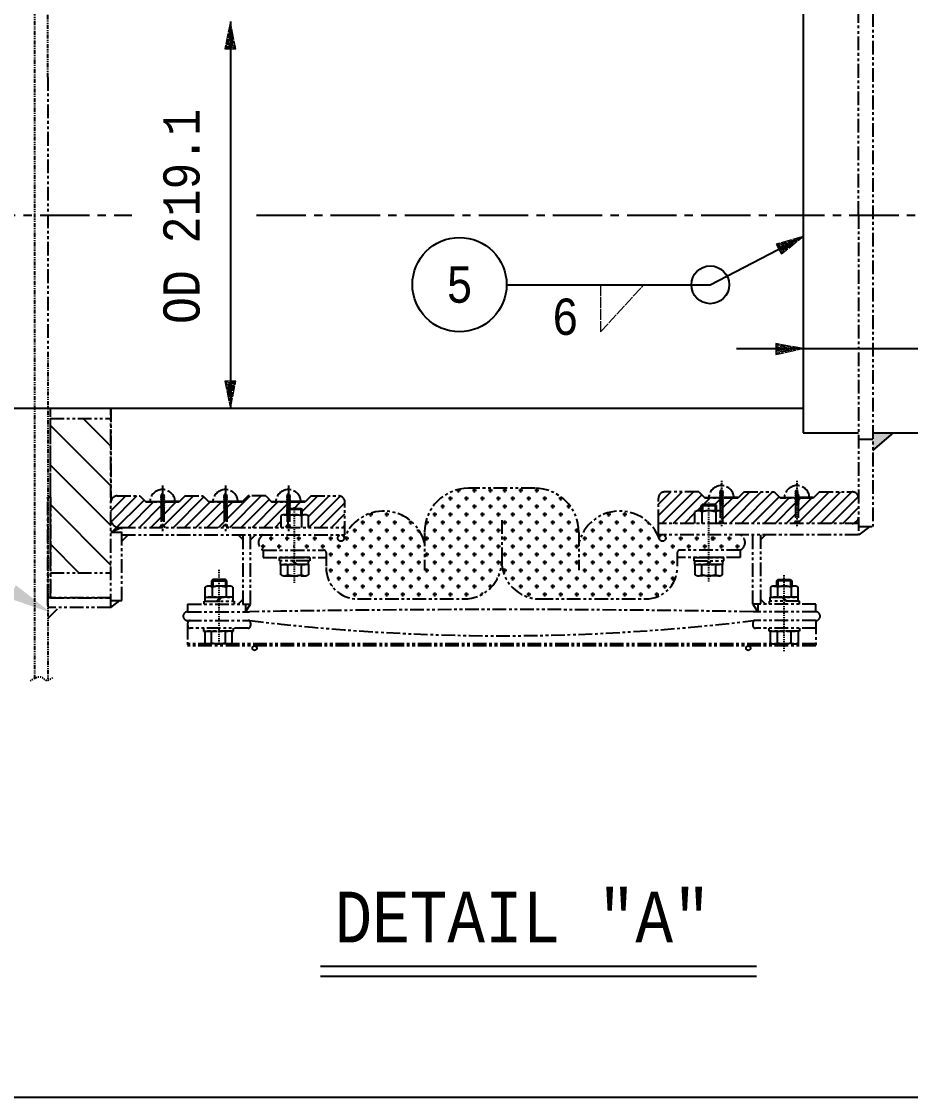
# Model space of a CAD drawing. Header units: inches. Extents: x 1128 to 1969, y -3 to 591.
# Drawn here: x 1489.1 to 1570.1, y 101.1 to 199.1 of the extents above; entities that cross this region are included whole.
import ezdxf
from ezdxf.enums import TextEntityAlignment as Align

# ---------------------------------------------------------------- set-up
doc = ezdxf.new("R2010")
doc.units = ezdxf.units.IN
doc.header["$MEASUREMENT"] = 0
for name, pattern in [('CENTER', [2, 1.25, -0.25, 0.25, -0.25]), ('CENTER2', [1.125, 0.75, -0.125, 0.125, -0.125]), ('PHANTOM', [2.5, 1.25, -0.25, 0.25, -0.25, 0.25, -0.25]), ('Solid', [1, 1, 0])]:
    doc.linetypes.add(name, pattern=pattern)
for name, color, linetype in [('1', 7, 'Continuous'), ('2', 2, 'Continuous'), ('6', 6, 'PHANTOM'), ('DIM-LINES', 7, 'Continuous'), ('ISO-TEXT', 7, 'Continuous')]:
    doc.layers.add(name, color=color, linetype=linetype)
doc.layers.add('dimension', color=2, linetype='Solid', lineweight=13)
doc.layers.add('weldDimension', color=2, linetype='Solid', lineweight=13)
doc.styles.add('fixedText', font='MONOTXT8.shx', dxfattribs={"width": 0.85})
doc.styles.add('MONOTXT', font='MONOTXT.shx', dxfattribs={"width": 0.8})
pattern_1 = [(225, (-5243.67345, -5102.6486), (0.514838083, -0.514838083), [])]
pattern_2 = [(225, (-5240.3483, -5102.2824), (0.514838083, -0.514838083), [])]

msp = doc.modelspace()

# ---------------------------------------------------------------- hatches: boundary and pattern name
at = {"layer": '2'}
h = msp.add_hatch(color=1, dxfattribs=at)
h.dxf.hatch_style = 1
h.paths.add_polyline_path([(1568.565, 161.614), (1566.667, 161.614), (1566.667, 160.003)])
at = {"layer": '6', "transparency": 33554687}
h = msp.add_hatch(dxfattribs=at)
h.set_pattern_fill('ANSI31', color=256, scale=0.22932, angle=180)
h.set_pattern_definition(pattern_1)
h.paths.add_polyline_path([(1513.324, 154.766), (1513.295, 154.766), (1513.295, 154.945), (1513.295, 155.124), (1513.296, 155.309), (1511.948, 155.309), (1511.374, 155.882), (1509.769, 155.882), (1509.196, 155.309), (1507.813, 155.303), (1507.813, 155.124), (1507.813, 154.945), (1507.82, 154.766), (1507.82, 153.195), (1507.955, 153.016), (1512.753, 153.016), (1512.753, 154.065, -0.151165), (1513.067, 154.162), (1513.323, 154.162), (1513.323, 154.64)])
h.paths.add_polyline_path([(1507.455, 153.016), (1507.591, 153.195), (1507.562, 154.766), (1507.562, 154.945), (1507.562, 155.124), (1507.563, 155.309), (1506.215, 155.309), (1505.641, 155.882), (1504.036, 155.882), (1503.463, 155.309), (1502.08, 155.303), (1502.08, 155.124), (1502.08, 154.945), (1502.087, 154.766), (1502.087, 153.195), (1502.222, 153.016)])
h.paths.add_polyline_path([(1501.722, 153.016), (1501.858, 153.195), (1501.829, 154.766), (1501.829, 154.945), (1501.829, 155.124), (1501.83, 155.309), (1500.482, 155.309), (1499.908, 155.882), (1497.844, 155.882, 0.414214), (1497.271, 155.309), (1497.271, 153.589), (1497.271, 152.557), (1497.959, 153.016), (1501.722, 153.016)])
h = msp.add_hatch(dxfattribs=at)
h.set_pattern_fill('ANSI31', color=256, scale=0.22932, angle=180)
h.set_pattern_definition(pattern_1)
h.paths.add_polyline_path([(1514.929, 155.309), (1513.58, 155.309), (1513.546, 155.303), (1513.582, 155.124), (1513.546, 155.124), (1513.582, 154.945), (1513.546, 154.945), (1513.553, 154.748), (1514.011, 154.748), (1514.59, 154.748), (1514.699, 154.64), (1514.699, 154.162), (1514.954, 154.162, -0.151165), (1515.268, 154.065), (1515.268, 153.016), (1518.598, 153.016), (1518.598, 155.309, 0.414214), (1518.025, 155.882), (1515.502, 155.882)])
h = msp.add_hatch(dxfattribs=at)
h.set_pattern_fill('CROSS', color=256, scale=0.11466, angle=90)
h.set_pattern_definition([(90, (-5194.2412, -5926.2896), (-0.728091, 0.728091), [0.3640455, -1.0921365]), (180, (-5194.05916, -5926.1076), (-0.728091, -0.728091), [0.3640455, -1.0921365])])
h.paths.add_polyline_path([(1514.011, 152.328), (1518.226, 152.328, 1), (1518.226, 151.755, 0.327092), (1518.499, 151.955, -0.737859), (1525.849, 151.602), (1525.849, 152.566, -0.414214), (1529.862, 156.58), (1532.874, 156.58), (1532.874, 149.943, -0.414214), (1529.434, 146.503), (1519.744, 146.503, -0.414214), (1516.877, 149.37), (1516.877, 150.264), (1516.877, 150.723, 0.414214), (1516.648, 150.952), (1514.011, 150.952)])
h = msp.add_hatch(dxfattribs=at)
h.set_pattern_fill('CROSS', color=256, scale=0.11466, angle=90)
h.set_pattern_definition([(90, (-5191.48935, -5926.2896), (-0.728091, 0.728091), [0.3640455, -1.0921365]), (180, (-5191.3073, -5926.1076), (-0.728091, -0.728091), [0.3640455, -1.0921365])])
h.paths.add_polyline_path([(1552.311, 152.328), (1547.522, 152.328, -1), (1547.522, 151.755, -0.327092), (1547.249, 151.955, 0.737859), (1539.899, 151.602), (1539.899, 152.566, 0.414214), (1535.886, 156.58), (1532.874, 156.58), (1532.874, 149.943, 0.414214), (1536.314, 146.503), (1546.004, 146.503, 0.414214), (1548.871, 149.37), (1548.871, 150.264), (1548.871, 150.723, -0.414214), (1549.1, 150.952), (1552.311, 150.952)])
h = msp.add_hatch(dxfattribs=at)
h.set_pattern_fill('ANSI31', color=256, scale=0.22932, angle=180)
h.set_pattern_definition(pattern_2)
h.paths.add_polyline_path([(1561.251, 155.675), (1559.868, 155.669), (1559.868, 155.49), (1559.868, 155.311), (1559.876, 155.132), (1559.876, 153.562), (1560.011, 153.382), (1564.806, 153.382, 0.414214), (1565.379, 153.955), (1565.379, 155.675, 0.414214), (1564.806, 156.249), (1561.825, 156.249)])
h.paths.add_polyline_path([(1552.317, 155.115), (1552.425, 155.006), (1552.425, 154.529), (1552.681, 154.529, -0.03956), (1552.768, 154.522), (1552.74, 155.132), (1552.74, 155.311), (1552.74, 155.49), (1552.741, 155.675), (1551.392, 155.675), (1550.819, 156.249), (1547.723, 156.249, 0.414214), (1547.15, 155.675), (1547.15, 153.382), (1550.479, 153.382), (1550.479, 154.431, -0.151165), (1550.794, 154.529), (1551.049, 154.529), (1551.049, 155.006), (1551.158, 155.115), (1551.737, 155.115)])
h = msp.add_hatch(dxfattribs=at)
h.set_pattern_fill('ANSI31', color=256, scale=0.22932, angle=180)
h.set_pattern_definition(pattern_2)
h.paths.add_polyline_path([(1559.511, 153.382), (1559.646, 153.562), (1559.646, 155.132), (1559.618, 155.132), (1559.653, 155.311), (1559.618, 155.311), (1559.653, 155.49), (1559.618, 155.49), (1559.653, 155.669), (1559.619, 155.675), (1558.27, 155.675), (1557.697, 156.249), (1554.947, 156.249), (1554.374, 155.675), (1553.026, 155.669), (1552.99, 155.669), (1553.026, 155.49), (1552.99, 155.49), (1553.026, 155.311), (1552.99, 155.311), (1553.026, 155.132), (1552.998, 155.132), (1552.998, 153.562), (1553.133, 153.382)])
at = {"layer": '6'}
h = msp.add_hatch(dxfattribs=at)
h.set_pattern_fill('CROSS', color=256, scale=0.11466, angle=90)
h.set_pattern_definition([(90, (-5196.7629, -5926.2896), (-0.728091, 0.728091), [0.3640455, -1.0921365]), (180, (-5196.58085, -5926.1076), (-0.728091, -0.728091), [0.3640455, -1.0921365])])
h.paths.add_polyline_path([(1511.147, 152.328, 0.639523), (1511.147, 150.952), (1514.012, 150.952), (1514.012, 152.328)])
h = msp.add_hatch(dxfattribs=at)
h.set_pattern_fill('CROSS', color=256, scale=0.11466, angle=90)
h.set_pattern_definition([(90, (-5192.8644, -5926.2896), (-0.728091, 0.728091), [0.3640455, -1.0921365]), (180, (-5192.6824, -5926.1076), (-0.728091, -0.728091), [0.3640455, -1.0921365])])
h.paths.add_polyline_path([(1554.601, 152.328, -0.639523), (1554.601, 150.952), (1551.736, 150.952), (1551.736, 152.328)])

# ---------------------------------------------------------------- linework, layer by layer
at = {"layer": '1', "color": 1, "linetype": 'CENTER2', "ltscale": 6}
for p, q in [((1450.317, 181.452), (1499.181, 181.452)), ((1510.539, 181.452), (1623.147, 181.452))]:
    msp.add_line(p, q, dxfattribs=at)
at = {"layer": '2', "color": 4}
for p, q in [((1508.156, 199.068), (1508.156, 163.836)), ((1554.254, 169.296), (1586.201, 169.296))]:
    msp.add_line(p, q, dxfattribs=at)
at = {"layer": '2'}
msp.add_line((1533.366, 175.1), (1551.875, 175.1), dxfattribs=at)
at = {"layer": '2', "color": 1}
msp.add_line((1566.667, 160.003), (1568.565, 161.614), dxfattribs=at)
at = {"layer": '2', "color": 2}
for p, q in [((1516.357, 113.087), (1556.074, 113.087)), ((1516.357, 112.152), (1556.074, 112.152))]:
    msp.add_line(p, q, dxfattribs=at)
msp.add_lwpolyline([(1414.221, 258.455), (1761.519, 258.455), (1761.519, 101.119), (1414.221, 101.119)], close=True, dxfattribs=at)
at = {"layer": '2', "color": 4}
msp.add_circle((1529.028, 175.119), 4.29, dxfattribs=at)
at = {"layer": '2', "color": 2}
msp.add_circle((1551.875, 175.1), 1.719, dxfattribs=at)
at = {"layer": '6', "linetype": 'PHANTOM', "ltscale": 0.3}
for p, q in [((1490.302, 223.601), (1490.302, 139.244)), ((1491.538, 194.013), (1491.538, 223.829)), ((1491.538, 168.891), (1491.538, 139.074))]:
    msp.add_line(p, q, dxfattribs=at)
at = {"layer": '6'}
for p, q in [((1565.379, 181.452), (1565.379, 210.575)), ((1566.667, 209.822), (1566.667, 153.11)), ((1491.538, 194.013), (1491.538, 168.891)), ((1565.379, 181.452), (1565.379, 152.328)), ((1491.767, 150.723), (1491.767, 163.836)), ((1491.767, 146.595), (1491.767, 163.836)), ((1497.271, 163.836), (1497.271, 155.309)), ((1497.271, 150.723), (1497.271, 163.836)), ((1491.767, 162.916), (1497.271, 162.916)), ((1566.667, 161.005), (1565.379, 161.005)), ((1491.767, 155.768), (1491.538, 155.768)), ((1491.538, 146.595), (1491.538, 155.768)), ((1491.767, 155.768), (1491.767, 146.595)), ((1497.844, 155.882), (1499.908, 155.882)), ((1499.908, 155.882), (1500.482, 155.309)), ((1501.865, 156.02), (1501.829, 155.841)), ((1501.829, 155.841), (1502.116, 155.841)), ((1501.865, 155.841), (1501.829, 155.662)), ((1502.08, 156.02), (1501.865, 156.02)), ((1502.08, 155.841), (1501.865, 155.841)), ((1502.08, 156.02), (1502.116, 155.841)), ((1502.08, 155.841), (1502.116, 155.662)), ((1504.036, 155.882), (1503.463, 155.309)), ((1504.036, 155.882), (1505.641, 155.882)), ((1505.641, 155.882), (1506.215, 155.309)), ((1507.598, 156.02), (1507.562, 155.841)), ((1507.562, 155.841), (1507.849, 155.841)), ((1507.598, 155.841), (1507.562, 155.662)), ((1507.813, 156.02), (1507.598, 156.02)), ((1507.813, 155.841), (1507.598, 155.841)), ((1507.813, 156.02), (1507.849, 155.841)), ((1507.813, 155.841), (1507.849, 155.662)), ((1509.769, 155.882), (1509.196, 155.309)), ((1511.374, 155.882), (1509.769, 155.882)), ((1511.374, 155.882), (1511.948, 155.309)), ((1513.331, 156.02), (1513.295, 155.841)), ((1513.295, 155.841), (1513.582, 155.841)), ((1513.331, 155.841), (1513.295, 155.662)), ((1513.546, 156.02), (1513.331, 156.02)), ((1513.546, 155.841), (1513.331, 155.841)), ((1513.546, 156.02), (1513.582, 155.841)), ((1513.546, 155.841), (1513.582, 155.662)), ((1515.502, 155.882), (1514.929, 155.309)), ((1515.502, 155.882), (1518.025, 155.882)), ((1535.886, 156.58), (1529.862, 156.58)), ((1550.819, 156.249), (1547.723, 156.249)), ((1550.819, 156.249), (1551.392, 155.675)), ((1552.775, 156.386), (1552.74, 156.207)), ((1552.74, 156.207), (1553.026, 156.207)), ((1552.775, 156.207), (1552.74, 156.028)), ((1552.74, 156.028), (1553.026, 156.028)), ((1552.775, 156.028), (1552.74, 155.849)), ((1552.74, 155.849), (1553.026, 155.849)), ((1552.775, 155.849), (1552.74, 155.669)), ((1552.99, 156.386), (1552.775, 156.386)), ((1552.99, 156.207), (1552.775, 156.207)), ((1552.99, 156.028), (1552.775, 156.028)), ((1552.99, 155.849), (1552.775, 155.849)), ((1552.99, 156.386), (1553.026, 156.207)), ((1552.99, 156.207), (1553.026, 156.028)), ((1552.99, 156.028), (1553.026, 155.849)), ((1552.99, 155.849), (1553.026, 155.669)), ((1554.947, 156.249), (1554.374, 155.675)), ((1554.945, 156.249), (1557.697, 156.249)), ((1557.697, 156.249), (1558.27, 155.675)), ((1559.653, 156.386), (1559.618, 156.207)), ((1559.618, 156.207), (1559.904, 156.207)), ((1559.653, 156.207), (1559.618, 156.028)), ((1559.618, 156.028), (1559.904, 156.028)), ((1559.653, 156.028), (1559.618, 155.849)), ((1559.618, 155.849), (1559.904, 155.849)), ((1559.653, 155.849), (1559.618, 155.669)), ((1559.868, 156.386), (1559.653, 156.386)), ((1559.868, 156.207), (1559.653, 156.207)), ((1559.868, 156.028), (1559.653, 156.028)), ((1559.868, 155.849), (1559.653, 155.849)), ((1559.868, 156.028), (1559.904, 155.849)), ((1559.868, 156.02), (1559.904, 155.841)), ((1559.868, 155.849), (1559.904, 155.669)), ((1559.868, 155.841), (1559.904, 155.662)), ((1561.825, 156.249), (1561.251, 155.675)), ((1561.825, 156.249), (1564.806, 156.249)), ((1497.271, 145.714), (1497.271, 155.309)), ((1500.482, 155.366), (1500.482, 155.309)), ((1500.482, 155.366), (1501.972, 155.366)), ((1503.463, 155.309), (1500.482, 155.309)), ((1501.829, 155.662), (1502.116, 155.662)), ((1501.865, 155.662), (1501.829, 155.482)), ((1501.829, 155.482), (1502.116, 155.482)), ((1501.865, 155.482), (1501.829, 155.303)), ((1501.829, 155.303), (1502.116, 155.303)), ((1501.865, 155.303), (1501.829, 155.124)), ((1501.829, 155.124), (1502.116, 155.124)), ((1501.865, 155.124), (1501.829, 154.945)), ((1501.829, 154.945), (1502.116, 154.945)), ((1501.865, 154.945), (1501.829, 154.766)), ((1501.829, 154.766), (1502.116, 154.766)), ((1501.858, 154.766), (1501.858, 153.195)), ((1502.08, 155.662), (1501.865, 155.662)), ((1502.08, 155.482), (1501.865, 155.482)), ((1502.08, 155.303), (1501.865, 155.303)), ((1502.08, 155.124), (1501.865, 155.124)), ((1502.08, 154.945), (1501.865, 154.945)), ((1503.463, 155.366), (1501.972, 155.366)), ((1502.08, 155.662), (1502.116, 155.482)), ((1502.08, 155.482), (1502.116, 155.303)), ((1502.08, 155.303), (1502.116, 155.124)), ((1502.08, 155.124), (1502.116, 154.945)), ((1502.08, 154.945), (1502.116, 154.766)), ((1502.087, 154.766), (1502.087, 153.195)), ((1503.463, 155.366), (1503.463, 155.309)), ((1506.215, 155.366), (1506.215, 155.309)), ((1506.215, 155.366), (1507.705, 155.366)), ((1509.196, 155.309), (1506.215, 155.309)), ((1507.562, 155.662), (1507.849, 155.662)), ((1507.598, 155.662), (1507.562, 155.482)), ((1507.562, 155.482), (1507.849, 155.482)), ((1507.598, 155.482), (1507.562, 155.303)), ((1507.562, 155.303), (1507.849, 155.303)), ((1507.598, 155.303), (1507.562, 155.124)), ((1507.562, 155.124), (1507.849, 155.124)), ((1507.598, 155.124), (1507.562, 154.945)), ((1507.562, 154.945), (1507.849, 154.945)), ((1507.598, 154.945), (1507.562, 154.766)), ((1507.562, 154.766), (1507.849, 154.766)), ((1507.591, 154.766), (1507.591, 153.195)), ((1507.813, 155.662), (1507.598, 155.662)), ((1507.813, 155.482), (1507.598, 155.482)), ((1507.813, 155.303), (1507.598, 155.303)), ((1507.813, 155.124), (1507.598, 155.124)), ((1507.813, 154.945), (1507.598, 154.945)), ((1509.196, 155.366), (1507.705, 155.366)), ((1507.813, 155.662), (1507.849, 155.482)), ((1507.813, 155.482), (1507.849, 155.303)), ((1507.813, 155.303), (1507.849, 155.124)), ((1507.813, 155.124), (1507.849, 154.945)), ((1507.813, 154.945), (1507.849, 154.766)), ((1507.82, 154.766), (1507.82, 153.195)), ((1509.196, 155.366), (1509.196, 155.309)), ((1511.948, 155.366), (1511.948, 155.309)), ((1511.948, 155.366), (1513.438, 155.366)), ((1514.929, 155.309), (1511.948, 155.309)), ((1513.295, 155.662), (1513.582, 155.662)), ((1513.331, 155.662), (1513.295, 155.482)), ((1513.295, 155.482), (1513.582, 155.482)), ((1513.331, 155.482), (1513.295, 155.303)), ((1513.295, 155.303), (1513.582, 155.303)), ((1513.331, 155.303), (1513.295, 155.124)), ((1513.295, 155.124), (1513.582, 155.124)), ((1513.331, 155.124), (1513.295, 154.945)), ((1513.295, 154.945), (1513.582, 154.945)), ((1513.331, 154.945), (1513.295, 154.766)), ((1513.295, 154.766), (1513.582, 154.766)), ((1513.324, 154.766), (1513.324, 153.195)), ((1513.546, 155.662), (1513.331, 155.662)), ((1513.546, 155.482), (1513.331, 155.482)), ((1513.546, 155.303), (1513.331, 155.303)), ((1513.546, 155.124), (1513.331, 155.124)), ((1513.546, 154.945), (1513.331, 154.945)), ((1514.929, 155.366), (1513.438, 155.366)), ((1513.546, 155.662), (1513.582, 155.482)), ((1513.546, 155.482), (1513.582, 155.303)), ((1513.546, 155.303), (1513.582, 155.124)), ((1513.546, 155.124), (1513.582, 154.945)), ((1513.546, 154.945), (1513.582, 154.766)), ((1513.553, 154.766), (1513.553, 153.195)), ((1514.929, 155.366), (1514.929, 155.309)), ((1518.598, 152.328), (1518.598, 155.309)), ((1547.15, 153.382), (1547.15, 155.675)), ((1551.158, 155.115), (1551.049, 155.006)), ((1551.049, 155.006), (1552.425, 155.006)), ((1551.049, 154.529), (1551.049, 155.006)), ((1552.317, 155.115), (1551.158, 155.115)), ((1551.158, 155.115), (1551.158, 154.529)), ((1551.392, 155.733), (1551.392, 155.675)), ((1551.392, 155.733), (1552.883, 155.733)), ((1554.374, 155.675), (1551.392, 155.675)), ((1552.317, 155.115), (1552.317, 154.529)), ((1552.425, 155.006), (1552.317, 155.115)), ((1552.425, 154.529), (1552.425, 155.006)), ((1552.74, 155.669), (1553.026, 155.669)), ((1552.775, 155.669), (1552.74, 155.49)), ((1552.74, 155.49), (1553.026, 155.49)), ((1552.775, 155.49), (1552.74, 155.311)), ((1552.74, 155.311), (1553.026, 155.311)), ((1552.775, 155.311), (1552.74, 155.132)), ((1552.74, 155.132), (1553.026, 155.132)), ((1552.768, 155.132), (1552.768, 153.562)), ((1552.99, 155.669), (1552.775, 155.669)), ((1552.99, 155.49), (1552.775, 155.49)), ((1552.99, 155.311), (1552.775, 155.311)), ((1554.374, 155.733), (1552.883, 155.733)), ((1552.99, 155.669), (1553.026, 155.49)), ((1552.99, 155.49), (1553.026, 155.311)), ((1552.99, 155.311), (1553.026, 155.132)), ((1552.998, 155.132), (1552.998, 153.562)), ((1554.374, 155.733), (1554.374, 155.675)), ((1558.27, 155.733), (1558.27, 155.675)), ((1558.27, 155.733), (1559.761, 155.733)), ((1561.251, 155.675), (1558.27, 155.675)), ((1559.618, 155.669), (1559.904, 155.669)), ((1559.653, 155.669), (1559.618, 155.49)), ((1559.618, 155.49), (1559.904, 155.49)), ((1559.653, 155.49), (1559.618, 155.311)), ((1559.618, 155.311), (1559.904, 155.311)), ((1559.653, 155.311), (1559.618, 155.132)), ((1559.618, 155.132), (1559.904, 155.132)), ((1559.646, 155.132), (1559.646, 153.562)), ((1559.868, 155.669), (1559.653, 155.669)), ((1559.868, 155.49), (1559.653, 155.49)), ((1559.868, 155.311), (1559.653, 155.311)), ((1561.251, 155.733), (1559.761, 155.733)), ((1559.868, 155.669), (1559.904, 155.49)), ((1559.868, 155.49), (1559.904, 155.311)), ((1559.868, 155.311), (1559.904, 155.132)), ((1559.876, 155.132), (1559.876, 153.562)), ((1561.251, 155.733), (1561.251, 155.675)), ((1512.753, 154.065), (1512.753, 153.016)), ((1513.067, 154.162), (1514.954, 154.162)), ((1513.323, 154.64), (1513.431, 154.748)), ((1514.699, 154.64), (1513.323, 154.64)), ((1513.323, 154.162), (1513.323, 154.64)), ((1513.382, 154.065), (1513.382, 153.016)), ((1513.431, 154.748), (1514.59, 154.748)), ((1513.431, 154.748), (1513.431, 154.162)), ((1514.59, 154.748), (1514.59, 154.162)), ((1514.59, 154.748), (1514.699, 154.64)), ((1514.639, 154.065), (1514.639, 153.016)), ((1514.699, 154.162), (1514.699, 154.64)), ((1515.268, 153.016), (1515.268, 154.065)), ((1550.479, 153.382), (1550.479, 154.431)), ((1552.681, 154.529), (1550.794, 154.529)), ((1551.108, 154.431), (1551.108, 153.382)), ((1552.366, 154.431), (1552.366, 153.382)), ((1552.995, 154.431), (1552.995, 153.382)), ((1498.277, 153.016), (1497.271, 152.557)), ((1498.277, 153.016), (1518.598, 153.016)), ((1498.277, 146.366), (1498.277, 153.016)), ((1501.858, 153.195), (1501.722, 153.016)), ((1501.858, 153.195), (1501.722, 153.016)), ((1502.087, 153.195), (1501.858, 153.195)), ((1502.087, 153.195), (1501.858, 153.195)), ((1502.087, 153.195), (1502.222, 153.016)), ((1502.087, 153.195), (1502.222, 153.016)), ((1507.591, 153.195), (1507.455, 153.016)), ((1507.591, 153.195), (1507.455, 153.016)), ((1507.82, 153.195), (1507.591, 153.195)), ((1507.82, 153.195), (1507.591, 153.195)), ((1507.82, 153.195), (1507.955, 153.016)), ((1507.82, 153.195), (1507.955, 153.016)), ((1513.324, 153.195), (1513.188, 153.016)), ((1513.324, 153.195), (1513.188, 153.016)), ((1513.553, 153.195), (1513.324, 153.195)), ((1513.553, 153.195), (1513.324, 153.195)), ((1513.553, 153.195), (1513.688, 153.016)), ((1513.553, 153.195), (1513.688, 153.016)), ((1532.874, 153.673), (1532.874, 149.943)), ((1565.379, 153.382), (1547.15, 153.382)), ((1547.15, 152.328), (1547.15, 153.382)), ((1552.768, 153.562), (1552.633, 153.382)), ((1552.998, 153.562), (1552.768, 153.562)), ((1552.998, 153.562), (1553.133, 153.382)), ((1559.646, 153.562), (1559.511, 153.382)), ((1559.876, 153.562), (1559.646, 153.562)), ((1559.876, 153.562), (1560.011, 153.382)), ((1565.379, 153.11), (1566.667, 153.11)), ((1566.406, 153.11), (1565.379, 152.328)), ((1498.277, 152.557), (1497.271, 152.557)), ((1498.277, 152.328), (1518.598, 152.328)), ((1498.277, 151.757), (1498.848, 152.328)), ((1509.31, 151.869), (1508.852, 152.328)), ((1509.31, 146.022), (1509.31, 152.328)), ((1509.998, 146.022), (1509.998, 152.328)), ((1509.998, 151.869), (1510.457, 152.328)), ((1509.998, 151.869), (1510.457, 152.328)), ((1510, 151.869), (1510.459, 152.328)), ((1525.849, 152.566), (1525.849, 149.115)), ((1539.899, 152.566), (1539.899, 149.115)), ((1565.379, 152.328), (1547.15, 152.328)), ((1555.748, 146.022), (1555.748, 152.328)), ((1556.436, 152.328), (1556.436, 146.022)), ((1556.436, 151.869), (1556.894, 152.328)), ((1511.147, 150.952), (1516.648, 150.952)), ((1511.147, 150.952), (1511.147, 150.264)), ((1554.601, 150.952), (1549.1, 150.952)), ((1554.601, 150.952), (1554.601, 150.264)), ((1511.147, 150.264), (1516.877, 150.264)), ((1512.635, 150.264), (1515.387, 150.264)), ((1515.387, 150.264), (1512.635, 150.264)), ((1512.635, 149.977), (1512.635, 150.264)), ((1515.387, 149.977), (1512.635, 149.977)), ((1512.733, 149.633), (1512.733, 149.977)), ((1514.091, 149.664), (1513.806, 149.949)), ((1514.217, 149.664), (1513.932, 149.949)), ((1515.288, 149.633), (1515.288, 149.977)), ((1515.387, 150.264), (1515.387, 149.977)), ((1516.877, 150.723), (1516.877, 150.264)), ((1516.877, 150.723), (1516.877, 149.37)), ((1548.871, 150.723), (1548.871, 150.264)), ((1548.871, 150.723), (1548.871, 149.37)), ((1554.601, 150.264), (1548.871, 150.264)), ((1553.113, 150.264), (1550.361, 150.264)), ((1550.361, 150.264), (1553.113, 150.264)), ((1550.361, 150.264), (1550.361, 149.977)), ((1550.361, 149.977), (1553.113, 149.977)), ((1550.46, 149.633), (1550.46, 149.977)), ((1551.531, 149.664), (1551.816, 149.949)), ((1551.657, 149.664), (1551.941, 149.949)), ((1553.015, 149.633), (1553.015, 149.977)), ((1553.113, 149.977), (1553.113, 150.264)), ((1491.767, 148.888), (1497.271, 148.888)), ((1512.733, 149.633), (1515.288, 149.633)), ((1515.288, 149.633), (1512.733, 149.633)), ((1512.753, 148.711), (1512.753, 149.633)), ((1513.382, 148.711), (1513.382, 149.633)), ((1514.639, 148.711), (1514.639, 149.633)), ((1515.268, 149.633), (1515.268, 148.711)), ((1553.015, 149.633), (1550.46, 149.633)), ((1550.46, 149.633), (1553.015, 149.633)), ((1550.479, 149.633), (1550.479, 148.711)), ((1551.108, 148.711), (1551.108, 149.633)), ((1552.366, 148.711), (1552.366, 149.633)), ((1552.995, 148.711), (1552.995, 149.633)), ((1506.553, 148.258), (1506.444, 148.149)), ((1506.444, 148.149), (1507.82, 148.149)), ((1506.444, 148.149), (1506.444, 147.672)), ((1507.711, 148.258), (1506.553, 148.258)), ((1506.553, 148.258), (1506.553, 147.672)), ((1507.711, 148.258), (1507.711, 147.672)), ((1507.82, 148.149), (1507.711, 148.258)), ((1507.82, 147.672), (1507.82, 148.149)), ((1513.067, 148.614), (1514.954, 148.614)), ((1552.681, 148.614), (1550.794, 148.614)), ((1557.926, 148.149), (1558.035, 148.258)), ((1559.302, 148.149), (1557.926, 148.149)), ((1557.926, 147.672), (1557.926, 148.149)), ((1558.035, 148.258), (1559.194, 148.258)), ((1558.035, 148.258), (1558.035, 147.672)), ((1559.194, 148.258), (1559.194, 147.672)), ((1559.194, 148.258), (1559.302, 148.149)), ((1559.302, 148.149), (1559.302, 147.672)), ((1505.874, 146.652), (1505.874, 147.575)), ((1508.075, 147.672), (1506.189, 147.672)), ((1506.503, 147.575), (1506.503, 146.652)), ((1507.761, 147.575), (1507.761, 146.652)), ((1508.39, 147.575), (1508.39, 146.652)), ((1557.356, 147.575), (1557.356, 146.652)), ((1557.671, 147.672), (1559.558, 147.672)), ((1557.985, 147.575), (1557.985, 146.652)), ((1559.243, 147.575), (1559.243, 146.652)), ((1559.872, 146.652), (1559.872, 147.575)), ((1497.271, 146.595), (1491.538, 146.595)), ((1491.538, 145.907), (1491.538, 146.595)), ((1491.767, 146.595), (1497.271, 146.595)), ((1497.271, 146.366), (1498.277, 146.366)), ((1497.271, 145.714), (1498.092, 146.366)), ((1504.265, 146.022), (1509.998, 146.022)), ((1504.265, 146.022), (1504.265, 145.334)), ((1505.756, 146.308), (1508.508, 146.308)), ((1505.756, 146.022), (1505.756, 146.308)), ((1505.855, 146.652), (1508.409, 146.652)), ((1505.855, 146.308), (1505.855, 146.652)), ((1508.39, 146.652), (1505.874, 146.652)), ((1506.925, 146.339), (1507.21, 146.624)), ((1507.051, 146.339), (1507.336, 146.624)), ((1508.409, 146.308), (1508.409, 146.652)), ((1508.508, 146.308), (1508.508, 146.022)), ((1509.31, 146.48), (1508.852, 146.022)), ((1509.54, 145.334), (1509.998, 146.022)), ((1509.54, 146.022), (1509.54, 145.334)), ((1519.744, 146.503), (1529.434, 146.503)), ((1536.314, 146.503), (1546.004, 146.503)), ((1561.48, 146.022), (1555.748, 146.022)), ((1555.748, 146.022), (1556.206, 145.334)), ((1556.206, 146.022), (1556.206, 145.334)), ((1556.436, 146.48), (1556.894, 146.022)), ((1559.99, 146.308), (1557.238, 146.308)), ((1557.238, 146.308), (1557.238, 146.022)), ((1559.892, 146.652), (1557.337, 146.652)), ((1557.337, 146.308), (1557.337, 146.652)), ((1557.356, 146.652), (1559.872, 146.652)), ((1558.695, 146.339), (1558.41, 146.624)), ((1558.821, 146.339), (1558.536, 146.624)), ((1559.892, 146.308), (1559.892, 146.652)), ((1559.99, 146.022), (1559.99, 146.308)), ((1561.48, 145.334), (1561.48, 146.022)), ((1497.271, 145.714), (1491.538, 145.714)), ((1491.538, 144.725), (1492.528, 145.714)), ((1504.265, 145.334), (1509.9, 145.334)), ((1561.48, 145.334), (1555.79, 145.334)), ((1504.265, 144.531), (1509.843, 144.531)), ((1504.265, 144.302), (1504.265, 144.072)), ((1504.265, 144.072), (1504.265, 142.226)), ((1509.998, 144.302), (1509.998, 144.072)), ((1555.748, 144.302), (1555.748, 144.072)), ((1561.481, 144.531), (1555.903, 144.531)), ((1561.481, 144.531), (1561.481, 143.843)), ((1561.481, 144.531), (1561.481, 142.226)), ((1509.769, 143.843), (1504.495, 143.843)), ((1505.699, 143.843), (1505.699, 143.556)), ((1505.699, 143.556), (1508.451, 143.556)), ((1508.333, 143.556), (1505.817, 143.556)), ((1505.817, 143.556), (1505.817, 142.507)), ((1506.446, 142.507), (1506.446, 143.556)), ((1507.704, 142.507), (1507.704, 143.556)), ((1508.333, 142.507), (1508.333, 143.556)), ((1508.451, 143.556), (1508.451, 143.843)), ((1561.481, 143.843), (1555.977, 143.843)), ((1557.238, 143.556), (1557.238, 143.843)), ((1559.99, 143.556), (1557.238, 143.556)), ((1557.356, 143.556), (1559.872, 143.556)), ((1557.356, 142.507), (1557.356, 143.556)), ((1557.985, 142.507), (1557.985, 143.556)), ((1559.243, 142.507), (1559.243, 143.556)), ((1559.872, 143.556), (1559.872, 142.507)), ((1559.99, 143.843), (1559.99, 143.556)), ((1561.481, 142.41), (1504.265, 142.41)), ((1561.481, 142.226), (1504.265, 142.226)), ((1508.018, 142.41), (1506.132, 142.41))]:
    msp.add_line(p, q, dxfattribs=at)
at = {"layer": '6', "color": 2, "linetype": 'ByBlock'}
for p, q in [((1560.333, 201.288), (1560.333, 161.614)), ((1560.333, 163.836), (1470.967, 163.836)), ((1560.333, 161.614), (1565.379, 161.614)), ((1566.667, 161.614), (1571.799, 161.614))]:
    msp.add_line(p, q, dxfattribs=at)
at = {"layer": '6', "linetype": 'Continuous'}
for p, q in [((1494.751, 162.916), (1497.271, 160.396)), ((1491.767, 162.296), (1497.271, 156.792)), ((1491.767, 158.692), (1497.271, 153.188)), ((1491.767, 155.088), (1497.271, 149.584)), ((1491.767, 151.484), (1494.364, 148.888))]:
    msp.add_line(p, q, dxfattribs=at)
at = {"layer": '6', "linetype": 'CENTER'}
for p, q in [((1501.972, 156.84), (1501.972, 152.659)), ((1507.705, 156.84), (1507.705, 152.659)), ((1513.438, 156.84), (1513.438, 152.659))]:
    msp.add_line(p, q, dxfattribs=at)
at = {"layer": '6', "linetype": 'CENTER', "ltscale": 0.04}
for p, q in [((1552.883, 157.241), (1552.883, 153.025)), ((1559.761, 157.241), (1559.761, 153.025)), ((1514.011, 147.96), (1514.011, 154.942)), ((1551.737, 148.084), (1551.737, 155.308)), ((1507.132, 142.441), (1507.132, 149.149)), ((1558.614, 141.753), (1558.614, 148.677))]:
    msp.add_line(p, q, dxfattribs=at)
at = {"layer": '6'}
for centre, radius in [((1518.226, 152.041), 0.287), ((1547.522, 152.041), 0.287), ((1510.361, 142.024), 0.202), ((1555.329, 142.024), 0.202)]:
    msp.add_circle(centre, radius, dxfattribs=at)
for centre, radius, start, end in [((1552.883, 155.675), 1.147, 90, 177.13402), ((1552.883, 155.675), 1.147, 2.86598, 90), ((1559.761, 155.675), 1.147, 90, 177.13402), ((1559.761, 155.675), 1.147, 2.86598, 90), ((1497.844, 155.309), 0.573, 90, 180), ((1501.972, 155.309), 1.147, 90, 177.13402), ((1501.972, 155.309), 1.147, 2.86598, 90), ((1507.705, 155.309), 1.147, 90, 177.13402), ((1507.705, 155.309), 1.147, 2.86598, 90), ((1513.438, 155.309), 1.147, 90, 177.13402), ((1513.438, 155.309), 1.147, 2.86598, 90), ((1518.025, 155.309), 0.573, 0, 90), ((1529.862, 152.566), 4.013, 90, 180), ((1535.886, 152.566), 4.013, 0, 90), ((1547.723, 155.675), 0.573, 90, 180), ((1564.806, 155.675), 0.573, 360, 90), ((1513.067, 153.606), 0.557, 55.61575, 124.38425), ((1514.011, 152.081), 2.081, 72.41205, 107.58795), ((1514.954, 153.606), 0.557, 55.61575, 124.38425), ((1522.12, 150.647), 3.849, 14.35985, 160.14434), ((1543.628, 150.647), 3.849, 19.85566, 165.64015), ((1550.794, 153.972), 0.557, 55.61575, 124.38425), ((1551.737, 152.447), 2.081, 72.41205, 107.58795), ((1552.681, 153.972), 0.557, 55.61575, 124.38425), ((1564.806, 153.955), 0.573, 270, 360), ((1498.086, 153.849), 0.855, 197.70448, 282.91596), ((1511.465, 151.64), 0.758, 114.8012, 245.1988), ((1554.283, 151.64), 0.758, 294.8012, 65.1988), ((1516.648, 150.723), 0.229, 0, 90), ((1516.648, 150.723), 0.229, 0, 90), ((1549.1, 150.723), 0.229, 90, 180), ((1549.1, 150.723), 0.229, 90, 180), ((1529.434, 149.943), 3.44, 270, 0), ((1536.314, 149.943), 3.44, 180, 270), ((1519.744, 149.37), 2.867, 180, 270), ((1546.004, 149.37), 2.867, 270, 0), ((1513.067, 149.171), 0.557, 235.61575, 304.38425), ((1514.011, 150.695), 2.081, 252.41205, 287.58795), ((1514.954, 149.171), 0.557, 235.61575, 304.38425), ((1550.794, 149.171), 0.557, 235.61575, 304.38425), ((1551.737, 150.695), 2.081, 252.41205, 287.58795), ((1552.681, 149.171), 0.557, 235.61575, 304.38425), ((1506.189, 147.115), 0.557, 55.61575, 124.38425), ((1507.132, 145.591), 2.081, 72.41205, 107.58795), ((1508.075, 147.115), 0.557, 55.61575, 124.38425), ((1557.671, 147.115), 0.557, 55.61575, 124.38425), ((1558.614, 145.591), 2.081, 72.41205, 107.58795), ((1559.558, 147.115), 0.557, 55.61575, 124.38425), ((1504.265, 144.932), 0.401, 90, 270), ((1532.845, -1132.049), 1277.588, 88.970937, 91.029063), ((1561.48, 144.932), 0.401, 270, 90), ((1504.495, 144.302), 0.229, 90, 180), ((1504.495, 144.072), 0.229, 180, 270), ((1509.769, 144.302), 0.229, 0, 90), ((1509.769, 144.072), 0.229, 270, 360), ((1509.843, 144.072), 0.459, 79.01004, 90), ((1532.873, 333.313), 190.167, 263.07077, 276.92923), ((1555.977, 144.302), 0.229, 90, 180), ((1555.977, 144.072), 0.229, 180, 270), ((1555.903, 144.072), 0.459, 90, 100.98996), ((1506.132, 142.967), 0.557, 235.61575, 304.38425), ((1507.075, 144.491), 2.081, 252.41205, 287.58795), ((1508.018, 142.967), 0.557, 235.61575, 304.38425), ((1557.671, 142.967), 0.557, 235.61575, 304.38425), ((1558.614, 144.491), 2.081, 252.41205, 287.58795), ((1559.558, 142.967), 0.557, 235.61575, 304.38425)]:
    msp.add_arc(centre, radius, start, end, dxfattribs=at)
at = {"layer": '6', "linetype": 'PHANTOM', "ltscale": 0.04}
msp.add_spline([(1491.957, 139.331), (1491.403, 139.074), (1491.023, 139.323), (1489.888, 138.987)], degree=3, dxfattribs=at)
at = {"layer": 'DIM-LINES', "color": 4}
msp.add_line((1551.875, 175.1), (1560.33, 179.498), dxfattribs=at)
at = {"layer": 'dimension', "color": 2}
for p, q in [((1541.886, 175.1), (1541.886, 170.816)), ((1541.886, 170.816), (1545.818, 175.1))]:
    msp.add_line(p, q, dxfattribs=at)
at = {"layer": 'dimension', "color": 4}
msp.add_solid([(1488.622, 147.749), (1491.848, 145.234), (1487.98, 146.567)], dxfattribs=at)
at = {"layer": 'weldDimension', "color": 4, "flags": 128}
for points in [[(1508.156, 199.068), (1507.648, 196.577), (1508.645, 196.574), (1508.156, 199.068), (1508.154, 198.569), (1507.748, 196.577), (1508.545, 196.574), (1508.154, 198.569), (1508.152, 198.071), (1507.847, 196.577), (1508.446, 196.574), (1508.152, 198.071), (1508.15, 197.572), (1507.947, 196.576), (1508.346, 196.575), (1508.15, 197.572), (1508.148, 197.074), (1508.047, 196.576), (1508.246, 196.575), (1508.148, 197.074)], [(1560.33, 179.498), (1557.889, 178.789), (1558.349, 177.905), (1560.33, 179.498), (1559.888, 179.267), (1557.935, 178.701), (1558.303, 177.993), (1559.888, 179.267), (1559.445, 179.037), (1557.981, 178.612), (1558.257, 178.082), (1559.445, 179.037), (1559.003, 178.807), (1558.027, 178.524), (1558.211, 178.17), (1559.003, 178.807), (1558.561, 178.577), (1558.073, 178.435), (1558.165, 178.259), (1558.561, 178.577)], [(1560.333, 169.296), (1557.833, 169.753), (1557.85, 168.757), (1560.333, 169.296), (1559.835, 169.288), (1557.835, 169.654), (1557.848, 168.856), (1559.835, 169.288), (1559.337, 169.28), (1557.837, 169.554), (1557.847, 168.956), (1559.337, 169.28), (1558.838, 169.271), (1557.838, 169.454), (1557.845, 169.056), (1558.838, 169.271), (1558.34, 169.263), (1557.84, 169.355), (1557.843, 169.155), (1558.34, 169.263)], [(1508.156, 163.836), (1508.663, 166.326), (1507.666, 166.329), (1508.156, 163.836), (1508.157, 164.334), (1508.563, 166.326), (1507.766, 166.329), (1508.157, 164.334), (1508.159, 164.832), (1508.464, 166.326), (1507.866, 166.329), (1508.159, 164.832), (1508.161, 165.331), (1508.364, 166.327), (1507.965, 166.328), (1508.161, 165.331), (1508.163, 165.829), (1508.264, 166.327), (1508.065, 166.328), (1508.163, 165.829)]]:
    msp.add_lwpolyline(points, dxfattribs=at)

# ---------------------------------------------------------------- texts
at = {"layer": '2', "style": 'fixedText', "width": 0.85}
msp.add_text('5', height=3.3, dxfattribs=at).set_placement((1529.028, 175.119), align=Align.MIDDLE_CENTER)
at = {"layer": 'ISO-TEXT', "color": 2, "style": 'MONOTXT', "width": 0.8566}
msp.add_text('OD 219.1', height=3.3, rotation=90, dxfattribs=at).set_placement((1505.353, 171.534))
for s, height, p in [('6', 3.3, (1537.439, 170.545)), ('DETAIL "A"', 4.62, (1517.652, 115.234))]:
    msp.add_text(s, height=height, dxfattribs=at).set_placement(p)

doc.saveas('drawing.dxf')
